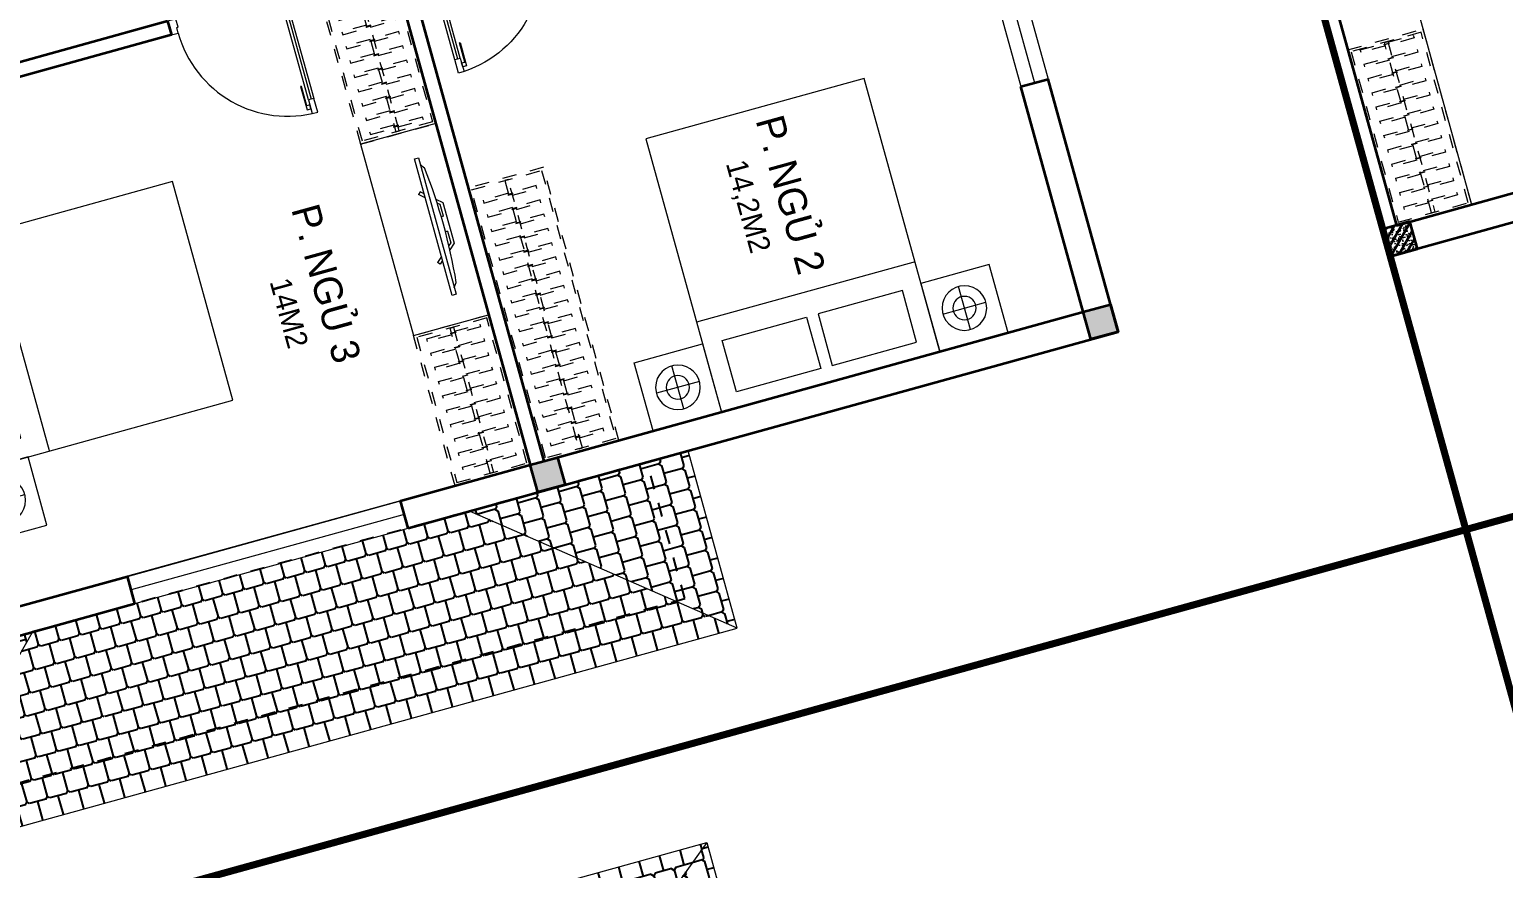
# Model space of a CAD drawing. Header units: metres. Extents: x 568332 to 569219, y 2065964 to 2066430.
# Drawn here: x 568442.3 to 568452.7, y 2066367.97 to 2066373.9 of the extents above; entities that cross this region are included whole.
import ezdxf

# ---------------------------------------------------------------- set-up
doc = ezdxf.new("R2010")
doc.units = ezdxf.units.M
for name, pattern in [('$AUDIT_BAD_LTYPE2', [0]), ('HIDDEN', [0.375, 0.25, -0.125]), ('X-5M-G-MB PHONGNGU$0$HIDDEN2', [0.1875, 0.125, -0.0625])]:
    doc.linetypes.add(name, pattern=pattern)
doc.layers.get('0').update_dxf_attribs({"linetype": 'CONTINUOUS'})
doc.layers.get('DEFPOINTS').update_dxf_attribs({"linetype": 'CONTINUOUS'})
for name, color, linetype, lineweight in [('-CONCRETE', 1, 'CONTINUOUS', 35), ('-DIM', 9, 'CONTINUOUS', 13), ('-DOOR', 137, 'CONTINUOUS', 9), ('-FURNITURE', 46, 'CONTINUOUS', 9), ('-HATCH', 8, 'CONTINUOUS', 5), ('-LINE1', 7, 'CONTINUOUS', 18), ('-STEEL1', 1, 'CONTINUOUS', 35), ('-WALL', 4, 'CONTINUOUS', 35), ('TEXT25', 2, 'CONTINUOUS', 13)]:
    doc.layers.add(name, color=color, linetype=linetype, lineweight=lineweight)
doc.layers.add('-RANH GIOI LO DAT', color=12, linetype='CONTINUOUS')
doc.layers.add('13. NET HATCH', color=252, linetype='CONTINUOUS')
doc.styles.add('SVN_AVO_thuong', font='')
doc.styles.add('T1', font='', dxfattribs={"height": 200})
doc.styles.get('SVN_AVO_thuong').set_extended_font_data('SVN-Avo')
doc.styles.get('T1').set_extended_font_data('VNgeometric Light')

# ---------------------------------------------------------------- blocks, each defined once
blk = doc.blocks.new('A$C4D045CFB')
at = {"layer": '13. NET HATCH'}
h = blk.add_hatch(dxfattribs=at)
h.set_pattern_fill('MAIGO-12', color=256, scale=300, angle=180)
h.set_pattern_definition([(180, (-90, 1.102182119232618e-14), (-75.00000000000001, -150), [120, -30, 120, -30]), (270, (-75, -14.99999999999999), (74.99999999999997, -150), [135, -165]), (225, (-60, 7.34788079488412e-15), (-75.00000000142688, -150.0000000028537), [21.213203436, -403.0508652]), (315, (-90, 1.102182119232618e-14), (75.00000000142684, -150.0000000028537), [21.213203436, -403.0508652])])
h.paths.add_polyline_path([(1299.999119955668, 6100.494044825784), (1299.953723877203, 5215.284894083044), (1299.999119955668, 5229.592269479996), (1299.999119955668, 4500.000660992693), (-0.0008800443320069462, 6100.494044825784)])
h = blk.add_hatch(dxfattribs=at)
h.set_pattern_fill('MAIGO-12', color=256, scale=300, angle=270)
h.set_pattern_definition([(270, (-1.653273178848927e-14, -90), (150, -75.00000000000003), [120, -30, 120, -30]), (0, (14.99999999999999, -75), (150, 74.99999999999996), [135, -165]), (315, (-1.102182119232618e-14, -60), (150.0000000028537, -75.0000000014269), [21.213203436, -403.0508652]), (45, (-1.653273178848927e-14, -90), (150.0000000028537, 75.00000000142683), [21.213203436, -403.0508652])])
h.paths.add_polyline_path([(-0.0008800443320069462, 6100.494044825784), (1299.999119955668, 4500.000660992693), (1299.999119955668, 1300.000660992693), (-0.0008800443320069462, 0.000660992693156004)])
h = blk.add_hatch(dxfattribs=at)
h.set_pattern_fill('MAIGO-12', color=256, scale=300)
h.set_pattern_definition([(0, (90, 0), (75, 150), [120, -30, 120, -30]), (90, (75, 15), (-74.99999999999999, 150), [135, -165]), (45, (60, 0), (75.00000000142687, 150.0000000028537), [21.213203436, -403.0508652]), (135, (90, 0), (-75.00000000142686, 150.0000000028537), [21.213203436, -403.0508652])])
h.paths.add_polyline_path([(1299.999119955668, 1300.000660992693), (1299.999119955668, 0.000660992693156004), (-0.0008800443320069462, 0.000660992693156004)])
at = {"layer": '-LINE1'}
for p, q in [((-0.0008800443320069462, 0.000660992693156004), (-0.0008800443320069462, 6100.494044825784)), ((-0.0008800443320069462, 6100.494044825784), (1299.999119955668, 6100.494044825784)), ((-0.0008800443320069462, 6100.494044825784), (1299.999119955668, 4500.000660992693)), ((-0.0008800443320069462, 0.000660992693156004), (1299.999119955668, 1300.000660992693)), ((1299.999119955668, 0.000660992693156004), (-0.0008800443320069462, 0.000660992693156004))]:
    blk.add_line(p, q, dxfattribs=at)
at = {"layer": 'DEFPOINTS', "linetype": 'HIDDEN', "ltscale": 5}
blk.add_lwpolyline([(1299.999119955668, 300.0006609926932), (299.999119955668, 300.0006609926932), (299.999119955668, 5800.494044825784), (1299.999119955668, 5800.494044825784)], close=True, dxfattribs=at)
blk = doc.blocks.new('M42-T3')
at = {"layer": '-RANH GIOI LO DAT', "linetype": 'HIDDEN', "ltscale": 10, "const_width": 50}
blk.add_lwpolyline([(195251.4246717873, -1682316.943755508), (195251.4246708485, -1700317.699679256), (204251.4246713105, -1700256.6558069), (204251.4246713105, -1682316.943755031)], close=True, dxfattribs=at)
at = {"layer": '-WALL'}
blk.add_blockref('A$C4D045CFB', (195951.4231757557, -1694169.308903795), dxfattribs=at)
blk = doc.blocks.new('*U250')
at = {"linetype": 'X-5M-G-MB PHONGNGU$0$HIDDEN2'}
for points in [[(0, 600.0000000004657), (0, 0), (1199.92683835766, -3.773158211537314e-10), (1199.92683835766, 600.0000000000883)], [(1179.92683835766, 579.999661372015), (1179.92683835766, 19.99966137201513), (20, 20.00000000046566), (20, 580.0000000004657)], [(1179.92683835766, 286.6991212950972), (1179.92683835766, 313.099121295004), (20, 313.0991212953813), (19.99999859370291, 286.6991212952417)], [(113.7817614636733, 319.1750910408318), (109.4317788550979, 319.1750910408318), (109.4317788550979, 280.441767644881), (113.7817614636733, 280.441767644881)], [(227.7817614636733, 319.1750910407849), (223.4317788550979, 319.1750910407849), (223.4317788550979, 280.4417676448341), (227.7817614636733, 280.4417676448341)], [(341.7817614636733, 319.175091040738), (337.4317788550979, 319.175091040738), (337.4317788550979, 280.4417676447872), (341.7817614636733, 280.4417676447872)], [(455.7817614636733, 319.1750910406911), (451.4317788550979, 319.1750910406911), (451.4317788550979, 280.4417676447403), (455.7817614636733, 280.4417676447403)], [(569.7817614636733, 319.1750910406442), (565.431778855098, 319.1750910406442), (565.431778855098, 280.4417676446934), (569.7817614636733, 280.4417676446934)], [(683.7817614636733, 319.1750910405973), (679.431778855098, 319.1750910405973), (679.431778855098, 280.4417676446465), (683.7817614636733, 280.4417676446465)], [(797.7817614636733, 319.1750910405504), (793.431778855098, 319.1750910405504), (793.431778855098, 280.4417676445996), (797.7817614636733, 280.4417676445996)], [(911.7817614636733, 319.1750910405035), (907.431778855098, 319.1750910405035), (907.431778855098, 280.4417676445527), (911.7817614636733, 280.4417676445527)], [(1025.781761463673, 319.1750910404566), (1021.431778855098, 319.1750910404566), (1021.431778855098, 280.4417676445057), (1025.781761463673, 280.4417676445057)], [(1139.781761463673, 319.1750910404097), (1135.431778855098, 319.1750910404097), (1135.431778855098, 280.4417676444588), (1139.781761463673, 280.4417676444588)]]:
    blk.add_lwpolyline(points, close=True, dxfattribs=at)
for points in [[(122.2409142897814, 313.1103512093413), (122.2409142897814, 515.2497102723445), (100.1765458012815, 515.2497102723445), (100.1765458012815, 313.1103512093413)], [(236.2409142897814, 313.1103512092944), (236.2409142897814, 515.2497102722975), (214.1765458012815, 515.2497102722975), (214.1765458012815, 313.1103512092944)], [(350.2409142897814, 313.1103512092475), (350.2409142897814, 515.2497102722507), (328.1765458012815, 515.2497102722507), (328.1765458012815, 313.1103512092475)], [(464.2409142897814, 313.1103512092006), (464.2409142897814, 515.2497102722037), (442.1765458012815, 515.2497102722037), (442.1765458012815, 313.1103512092006)], [(578.2409142897814, 313.1103512091537), (578.2409142897814, 515.2497102721569), (556.1765458012815, 515.2497102721569), (556.1765458012815, 313.1103512091537)], [(692.2409142897814, 313.1103512091068), (692.2409142897814, 515.24971027211), (670.1765458012815, 515.24971027211), (670.1765458012815, 313.1103512091068)], [(806.2409142897814, 313.1103512090599), (806.2409142897814, 515.249710272063), (784.1765458012815, 515.249710272063), (784.1765458012815, 313.1103512090599)], [(920.2409142897814, 313.110351209013), (920.2409142897814, 515.2497102720162), (898.1765458012815, 515.2497102720162), (898.1765458012815, 313.110351209013)], [(1034.240914289781, 313.1103512089661), (1034.240914289781, 515.2497102719692), (1012.176545801281, 515.2497102719692), (1012.176545801281, 313.1103512089661)], [(1148.240914289781, 313.1103512089192), (1148.240914289781, 515.2497102719224), (1126.176545801281, 515.2497102719224), (1126.176545801281, 313.1103512089192)], [(100.1765458012815, 286.7103512094345), (100.1765458012815, 92.0852110228024), (122.2409142897814, 92.0852110228024), (122.2409142897814, 286.7103512094345)], [(214.1765458012815, 286.7103512093876), (214.1765458012815, 92.08521102275549), (236.2409142897814, 92.08521102275549), (236.2409142897814, 286.7103512093876)], [(328.1765458012815, 286.7103512093407), (328.1765458012815, 92.08521102270858), (350.2409142897814, 92.08521102270858), (350.2409142897814, 286.7103512093407)], [(442.1765458012815, 286.7103512092938), (442.1765458012815, 92.08521102266168), (464.2409142897814, 92.08521102266168), (464.2409142897814, 286.7103512092938)], [(556.1765458012815, 286.7103512092469), (556.1765458012815, 92.08521102261477), (578.2409142897814, 92.08521102261477), (578.2409142897814, 286.7103512092469)], [(670.1765458012815, 286.7103512092), (670.1765458012815, 92.08521102256786), (692.2409142897814, 92.08521102256786), (692.2409142897814, 286.7103512092)], [(784.1765458012815, 286.7103512091531), (784.1765458012815, 92.08521102252095), (806.2409142897814, 92.08521102252095), (806.2409142897814, 286.7103512091531)], [(898.1765458012815, 286.7103512091062), (898.1765458012815, 92.08521102247404), (920.2409142897814, 92.08521102247404), (920.2409142897814, 286.7103512091062)], [(1012.176545801281, 286.7103512090592), (1012.176545801281, 92.08521102242715), (1034.240914289781, 92.08521102242715), (1034.240914289781, 286.7103512090592)], [(1126.176545801281, 286.7103512090123), (1126.176545801281, 92.08521102238024), (1148.240914289781, 92.08521102238024), (1148.240914289781, 286.7103512090123)]]:
    blk.add_lwpolyline(points, dxfattribs=at)
blk = doc.blocks.new('*U149')
at = {"linetype": '$AUDIT_BAD_LTYPE2'}
for p, q in [((70, 100), (70, 699.9999999999982)), ((90, 699.9999999999982), (90, 100))]:
    blk.add_line(p, q, dxfattribs=at)
for points in [[(50, 699.9999999999982), (90, 699.9999999999982), (90, 799.9999999999982), (50, 799.9999999999982), (50, 699.9999999999982)], [(50, 702.9059272893337), (50, 100)], [(50, 100), (90, 100), (90, 0), (50, 0), (50, 100)]]:
    blk.add_lwpolyline(points)
for points in [[(118.2698876160139, 594.5156181119073), (118.2698876160139, 764.1349438079906), (90, 764.1349438079906), (90, 735.8650561920058), (112.6159100928053, 735.8650561920058), (112.6159100928053, 594.5156181119073)], [(0, 0), (50, 0), (50, -40), (60, -40), (60, -99.99999999999272), (0, -99.99999999999272)], [(899.9999999999982, 1.3252863207713e-28), (849.9999999999982, 1.3252863207713e-28), (849.9999999999982, -40.00000000000001), (839.9999999999982, -40.00000000000001), (839.9999999999982, -99.99999999999272), (899.9999999999982, -99.99999999999272)]]:
    blk.add_lwpolyline(points, close=True)
at = {"linetype": '$AUDIT_BAD_LTYPE2', "ltscale": 0.3}
blk.add_arc((50, 0), 799.9999999999982, 0, 90, dxfattribs=at)
blk = doc.blocks.new('*U168')
at = {"linetype": 'X-5M-G-MB PHONGNGU$0$HIDDEN2'}
for points in [[(0, 600.0000000004657), (0, 0), (2181.818181820297, -7.813323814654285e-10), (2181.818181820297, 599.9999999996843)], [(2161.818181820297, 579.999661371611), (2161.818181820297, 19.99966137161111), (20, 20.00000000046566), (20, 580.0000000004657)], [(2161.818181820297, 286.6991212946932), (2161.818181820297, 313.0991212946), (20, 313.0991212953813), (19.99999859370291, 286.6991212952417)], [(113.7817614636733, 319.1750910408318), (109.4317788550979, 319.1750910408318), (109.4317788550979, 280.441767644881), (113.7817614636733, 280.441767644881)], [(227.7817614636733, 319.1750910407849), (223.4317788550979, 319.1750910407849), (223.4317788550979, 280.4417676448341), (227.7817614636733, 280.4417676448341)], [(341.7817614636733, 319.175091040738), (337.4317788550979, 319.175091040738), (337.4317788550979, 280.4417676447872), (341.7817614636733, 280.4417676447872)], [(455.7817614636733, 319.1750910406911), (451.4317788550979, 319.1750910406911), (451.4317788550979, 280.4417676447403), (455.7817614636733, 280.4417676447403)], [(569.7817614636733, 319.1750910406442), (565.431778855098, 319.1750910406442), (565.431778855098, 280.4417676446934), (569.7817614636733, 280.4417676446934)], [(683.7817614636733, 319.1750910405973), (679.431778855098, 319.1750910405973), (679.431778855098, 280.4417676446465), (683.7817614636733, 280.4417676446465)], [(797.7817614636733, 319.1750910405504), (793.431778855098, 319.1750910405504), (793.431778855098, 280.4417676445996), (797.7817614636733, 280.4417676445996)], [(911.7817614636733, 319.1750910405035), (907.431778855098, 319.1750910405035), (907.431778855098, 280.4417676445527), (911.7817614636733, 280.4417676445527)], [(1025.781761463673, 319.1750910404566), (1021.431778855098, 319.1750910404566), (1021.431778855098, 280.4417676445057), (1025.781761463673, 280.4417676445057)], [(1139.781761463673, 319.1750910404097), (1135.431778855098, 319.1750910404097), (1135.431778855098, 280.4417676444588), (1139.781761463673, 280.4417676444588)], [(1253.781761463673, 319.1750910403628), (1249.431778855098, 319.1750910403628), (1249.431778855098, 280.4417676444119), (1253.781761463673, 280.4417676444119)], [(1367.781761463673, 319.1750910403159), (1363.431778855098, 319.1750910403159), (1363.431778855098, 280.441767644365), (1367.781761463673, 280.441767644365)], [(1481.781761463673, 319.175091040269), (1477.431778855098, 319.175091040269), (1477.431778855098, 280.4417676443181), (1481.781761463673, 280.4417676443181)], [(1595.781761463673, 319.175091040222), (1591.431778855098, 319.175091040222), (1591.431778855098, 280.4417676442712), (1595.781761463673, 280.4417676442712)], [(1709.781761463673, 319.1750910401751), (1705.431778855098, 319.1750910401751), (1705.431778855098, 280.4417676442243), (1709.781761463673, 280.4417676442243)], [(1823.781761463673, 319.1750910401282), (1819.431778855098, 319.1750910401282), (1819.431778855098, 280.4417676441774), (1823.781761463673, 280.4417676441774)], [(1937.781761463673, 319.1750910400813), (1933.431778855098, 319.1750910400813), (1933.431778855098, 280.4417676441305), (1937.781761463673, 280.4417676441305)], [(2051.781761463673, 319.1750910400344), (2047.431778855098, 319.1750910400344), (2047.431778855098, 280.4417676440836), (2051.781761463673, 280.4417676440836)]]:
    blk.add_lwpolyline(points, close=True, dxfattribs=at)
for points in [[(122.2409142897814, 313.1103512093413), (122.2409142897814, 515.2497102723445), (100.1765458012815, 515.2497102723445), (100.1765458012815, 313.1103512093413)], [(236.2409142897814, 313.1103512092944), (236.2409142897814, 515.2497102722975), (214.1765458012815, 515.2497102722975), (214.1765458012815, 313.1103512092944)], [(350.2409142897814, 313.1103512092475), (350.2409142897814, 515.2497102722507), (328.1765458012815, 515.2497102722507), (328.1765458012815, 313.1103512092475)], [(464.2409142897814, 313.1103512092006), (464.2409142897814, 515.2497102722037), (442.1765458012815, 515.2497102722037), (442.1765458012815, 313.1103512092006)], [(578.2409142897814, 313.1103512091537), (578.2409142897814, 515.2497102721569), (556.1765458012815, 515.2497102721569), (556.1765458012815, 313.1103512091537)], [(692.2409142897814, 313.1103512091068), (692.2409142897814, 515.24971027211), (670.1765458012815, 515.24971027211), (670.1765458012815, 313.1103512091068)], [(806.2409142897814, 313.1103512090599), (806.2409142897814, 515.249710272063), (784.1765458012815, 515.249710272063), (784.1765458012815, 313.1103512090599)], [(920.2409142897814, 313.110351209013), (920.2409142897814, 515.2497102720162), (898.1765458012815, 515.2497102720162), (898.1765458012815, 313.110351209013)], [(1034.240914289781, 313.1103512089661), (1034.240914289781, 515.2497102719692), (1012.176545801281, 515.2497102719692), (1012.176545801281, 313.1103512089661)], [(1148.240914289781, 313.1103512089192), (1148.240914289781, 515.2497102719224), (1126.176545801281, 515.2497102719224), (1126.176545801281, 313.1103512089192)], [(1262.240914289781, 313.1103512088723), (1262.240914289781, 515.2497102718754), (1240.176545801281, 515.2497102718754), (1240.176545801281, 313.1103512088723)], [(1376.240914289781, 313.1103512088254), (1376.240914289781, 515.2497102718285), (1354.176545801281, 515.2497102718285), (1354.176545801281, 313.1103512088254)], [(1490.240914289781, 313.1103512087785), (1490.240914289781, 515.2497102717816), (1468.176545801281, 515.2497102717816), (1468.176545801281, 313.1103512087785)], [(1604.240914289781, 313.1103512087315), (1604.240914289781, 515.2497102717347), (1582.176545801281, 515.2497102717347), (1582.176545801281, 313.1103512087315)], [(1718.240914289781, 313.1103512086846), (1718.240914289781, 515.2497102716878), (1696.176545801281, 515.2497102716878), (1696.176545801281, 313.1103512086846)], [(1832.240914289781, 313.1103512086377), (1832.240914289781, 515.2497102716409), (1810.176545801281, 515.2497102716409), (1810.176545801281, 313.1103512086377)], [(1946.240914289781, 313.1103512085908), (1946.240914289781, 515.2497102715939), (1924.176545801281, 515.2497102715939), (1924.176545801281, 313.1103512085908)], [(2060.240914289781, 313.1103512085439), (2060.240914289781, 515.2497102715471), (2038.176545801281, 515.2497102715471), (2038.176545801281, 313.1103512085439)], [(100.1765458012815, 286.7103512094345), (100.1765458012815, 92.0852110228024), (122.2409142897814, 92.0852110228024), (122.2409142897814, 286.7103512094345)], [(214.1765458012815, 286.7103512093876), (214.1765458012815, 92.08521102275549), (236.2409142897814, 92.08521102275549), (236.2409142897814, 286.7103512093876)], [(328.1765458012815, 286.7103512093407), (328.1765458012815, 92.08521102270858), (350.2409142897814, 92.08521102270858), (350.2409142897814, 286.7103512093407)], [(442.1765458012815, 286.7103512092938), (442.1765458012815, 92.08521102266168), (464.2409142897814, 92.08521102266168), (464.2409142897814, 286.7103512092938)], [(556.1765458012815, 286.7103512092469), (556.1765458012815, 92.08521102261477), (578.2409142897814, 92.08521102261477), (578.2409142897814, 286.7103512092469)], [(670.1765458012815, 286.7103512092), (670.1765458012815, 92.08521102256786), (692.2409142897814, 92.08521102256786), (692.2409142897814, 286.7103512092)], [(784.1765458012815, 286.7103512091531), (784.1765458012815, 92.08521102252095), (806.2409142897814, 92.08521102252095), (806.2409142897814, 286.7103512091531)], [(898.1765458012815, 286.7103512091062), (898.1765458012815, 92.08521102247404), (920.2409142897814, 92.08521102247404), (920.2409142897814, 286.7103512091062)], [(1012.176545801281, 286.7103512090592), (1012.176545801281, 92.08521102242715), (1034.240914289781, 92.08521102242715), (1034.240914289781, 286.7103512090592)], [(1126.176545801281, 286.7103512090123), (1126.176545801281, 92.08521102238024), (1148.240914289781, 92.08521102238024), (1148.240914289781, 286.7103512090123)], [(1240.176545801281, 286.7103512089654), (1240.176545801281, 92.08521102233333), (1262.240914289781, 92.08521102233333), (1262.240914289781, 286.7103512089654)], [(1354.176545801281, 286.7103512089186), (1354.176545801281, 92.08521102228642), (1376.240914289781, 92.08521102228642), (1376.240914289781, 286.7103512089186)], [(1468.176545801281, 286.7103512088717), (1468.176545801281, 92.0852110222395), (1490.240914289781, 92.0852110222395), (1490.240914289781, 286.7103512088717)], [(1582.176545801281, 286.7103512088247), (1582.176545801281, 92.0852110221926), (1604.240914289781, 92.0852110221926), (1604.240914289781, 286.7103512088247)], [(1696.176545801281, 286.7103512087778), (1696.176545801281, 92.0852110221457), (1718.240914289781, 92.0852110221457), (1718.240914289781, 286.7103512087778)], [(1810.176545801281, 286.7103512087309), (1810.176545801281, 92.08521102209879), (1832.240914289781, 92.08521102209879), (1832.240914289781, 286.7103512087309)], [(1924.176545801281, 286.710351208684), (1924.176545801281, 92.08521102205188), (1946.240914289781, 92.08521102205188), (1946.240914289781, 286.710351208684)], [(2038.176545801281, 286.7103512086371), (2038.176545801281, 92.08521102200497), (2060.240914289781, 92.08521102200497), (2060.240914289781, 286.7103512086371)]]:
    blk.add_lwpolyline(points, dxfattribs=at)
blk = doc.blocks.new('XR.MB.LM123$0$tvi 1')
blk.add_lwpolyline([(28.54445810673496, -2.291926648467779e-10), (28.54445810673496, -999.9999999999964), (-7.275957614183426e-12, -1000), (0, 0)], close=True)
for points in [[(28.54445810680045, -50.31958968611434), (52.37372755713295, -80.86315460130209)], [(-24.09820395050338, -235.5599978379832), (-39.09879504836863, -251.7939635238108)], [(0, -284.7849796677438), (-39.09879504836863, -251.7939635238108)], [(0, -255.9952397129928), (-24.09820395050338, -235.5599978379832)], [(69.66229681991535, -315.0836646851385), (111.1934016081432, -350.2927865858655), (111.193401608034, -649.712917566063), (69.68611289083492, -684.9110379843005)], [(89.09002233762294, -445.7449799550195), (89.09002233762294, -359.9578938602899), (70.91298945683957, -344.6203678706661)], [(89.09002233762294, -445.7449799550195), (73.49991829216015, -445.7449799550232)], [(89.09002233768115, -554.2550200447404), (89.09002233773936, -640.0421061392371), (70.91298945678864, -655.3796321293303)], [(89.09002233768115, -554.2550200447404), (73.49991829216015, -554.2550200447404)], [(0, -715.2150203320198), (-39.09879504836863, -748.2060364759491)], [(-24.09820395050338, -764.4400021620095), (-39.09879504836863, -748.2060364759491)], [(0, -744.004760287), (-24.09820395050338, -764.4400021620095)], [(28.54445810674224, -949.680410313882), (52.37372755713295, -919.1368453984578)]]:
    blk.add_lwpolyline(points)
blk.add_arc((-4025.16618952866, -499.9999999999964), 4099.025185406737, 354.1310878512652, 5.868912148527433)
blk = doc.blocks.new('G1600')
for p, q in [((137477.0741823114, -212827.2147267315), (139077.0741823114, -212827.2147267327)), ((137227.6935681712, -213391.7193460799), (137227.6935681718, -213076.8871672568)), ((139326.4547964507, -213391.7193460799), (139326.4547964501, -213076.8871672568)), ((137385.1096575831, -213234.3032566686), (137070.2774787599, -213234.3032566681)), ((139169.0387070388, -213234.3032566686), (139483.870885862, -213234.3032566681))]:
    blk.add_line(p, q)
blk.add_lwpolyline([(137477.074182311, -213484.2147267315), (137477.0741823123, -211484.2147267315), (139077.0741823123, -211484.2147267327), (139077.074182311, -213484.2147267327), (137477.074182311, -213484.2147267315)])
for points in [[(136977.074182316, -213484.2147267311), (136977.0741823163, -212984.3917867657), (137477.0741823113, -212984.3917867661), (137477.074182311, -213484.2147267315)], [(137617.074182311, -213375.2147267316), (137617.0741823112, -212998.7147267316), (138234.5741823112, -212998.714726732), (138234.574182311, -213375.214726732)], [(138937.074182311, -213375.2147267325), (138937.0741823112, -212998.7147267325), (138319.5741823112, -212998.7147267321), (138319.574182311, -213375.2147267321)], [(139577.0741823059, -213484.2147267331), (139577.0741823062, -212984.3917867677), (139077.0741823113, -212984.3917867673), (139077.074182311, -213484.2147267327)]]:
    blk.add_lwpolyline(points, close=True)
for centre, radius in [((137227.6935681715, -213234.3032566684), 157.4160894116067), ((137227.6935681715, -213234.3032566684), 82.41608941160666), ((139326.4547964504, -213234.3032566684), 157.4160894116067), ((139326.4547964504, -213234.3032566684), 82.41608941160666)]:
    blk.add_circle(centre, radius)
blk = doc.blocks.new('A$C5C575821')
at = {"layer": '-CONCRETE'}
h = blk.add_hatch(color=256, dxfattribs=at)
h.dxf.hatch_style = 1
h.paths.add_polyline_path([(-0.00237559899687767, 200.0000000000146), (-0.00237559899687767, 1.455191522836685e-11), (199.9976244010031, 1.455191522836685e-11), (199.9976244010031, 200.0000000000146)])
blk.add_lwpolyline([(-0.00237559899687767, 1.455191522836685e-11), (199.9976244010031, 1.455191522836685e-11), (199.9976244010031, 200.0000000000146), (-0.00237559899687767, 200.0000000000146)], close=True, dxfattribs=at)
blk = doc.blocks.new('M43-T3')
at = {"layer": '-DOOR'}
for p, q in [((198282.1154282965, -1750249.370826219), (199881.972525393, -1750249.489677554)), ((198282.1059201897, -1750349.370826074), (199881.9630172863, -1750349.489677409)), ((198282.1059201897, -1750449.370825993), (199881.9630172863, -1750449.489677328)), ((201632.0586771645, -1755448.995066897), (201631.8928542978, -1757448.995066903))]:
    blk.add_line(p, q, dxfattribs=at)
blk.add_lwpolyline([(201731.8928548188, -1757448.995066885), (201732.0586776855, -1755448.995066879), (201532.0586766434, -1755448.995066914), (201531.8928537768, -1757448.99506692)], close=True, dxfattribs=at)
at = {"layer": '-FURNITURE'}
blk.add_lwpolyline([(199032.0427890448, -1754499.478695974), (199032.0427890446, -1755049.478695975), (200432.0427890441, -1755049.478695975), (200432.0427890443, -1754499.478695974)], close=True, dxfattribs=at)
at = {"layer": '-RANH GIOI LO DAT', "linetype": 'HIDDEN', "ltscale": 10, "const_width": 50}
blk.add_lwpolyline([(194731.978099804, -1748256.687648606), (194731.978099804, -1766318.487446141), (203731.9780993421, -1766257.443572831), (203731.9781002809, -1748256.687648606)], close=True, dxfattribs=at)
at = {"layer": '-WALL'}
for p, q in [((201731.975724205, -1750249.45996448), (199881.954244062, -1750249.45996448)), ((199881.954244062, -1750449.489677073), (199881.954244062, -1750249.489677073)), ((201731.975724205, -1755449.017527774), (201731.975724205, -1750249.45996448)), ((201531.975724205, -1750449.45996448), (199881.954244062, -1750449.45996448)), ((201531.975724205, -1754399.478695974), (201531.975724205, -1750449.45996448)), ((197932.1098538841, -1754399.478695974), (201531.975724205, -1754399.478695974)), ((197932.1098538841, -1754499.478695974), (201531.975724205, -1754499.478695974)), ((201531.975724205, -1755449.017527809), (201531.975724205, -1754499.478695974)), ((201731.975724205, -1755449.017527774), (201531.8928537768, -1755449.017527809)), ((197832.1098538841, -1756130.924647553), (197932.1098538841, -1756130.924647553)), ((197832.1098538841, -1756130.924647553), (197832.1098538841, -1758999.478695974)), ((197932.1098538841, -1756130.924647553), (197932.1098538841, -1758399.478695974)), ((201731.975724205, -1757448.995066885), (201531.5978950886, -1757448.99506692)), ((201531.975724205, -1758399.478695974), (201531.975724205, -1757448.99506692)), ((201731.975724205, -1763834.500076858), (201731.975724205, -1757448.995066885))]:
    blk.add_line(p, q, dxfattribs=at)
blk.add_line((201532.0586839879, -1757449.017527833), (201531.8928537768, -1755449.017527809))
at = {"layer": '-DOOR', "xscale": -1, "rotation": 270}
blk.add_blockref('*U149', (197932.6812183235, -1754299.478695974), dxfattribs=at)
at = {"layer": '-DOOR', "rotation": 270}
blk.add_blockref('*U149', (197932.6812183235, -1755230.924647553), dxfattribs=at)
at = {"layer": '-FURNITURE', "xscale": -1, "rotation": 90}
blk.add_blockref('G1600', (-11952.23900252712, -1614022.404513668), dxfattribs=at)
at = {"layer": '-FURNITURE', "extrusion": (0, 0, -1), "xscale": -0.916666666665974, "yscale": 0.916666666665974, "zscale": -0.916666666665974, "rotation": 180}
blk.add_blockref('*U168', (-201531.975724205, -1753849.478695974), dxfattribs=at)
at = {"layer": '-FURNITURE', "extrusion": (0, 0, -1), "yscale": 0.916666666665974, "zscale": -0.916666666665974}
for p, xscale in [((-197932.1098538841, -1755049.478695974), -0.916666666665974), ((-201531.9757242045, -1755049.478695974), 0.916666666665974)]:
    blk.add_blockref('*U250', p, dxfattribs=dict(at, xscale=xscale))
at = {"layer": '-FURNITURE', "extrusion": (0, 0, -1), "xscale": -1, "rotation": 270.0036897224083}
blk.add_blockref('XR.MB.LM123$0$tvi 1', (-199232.0427900959, -1754710.639898266), dxfattribs=at)
at = {"layer": '-FURNITURE', "xscale": -1}
blk.add_blockref('G1600', (338009.1169713566, -1544915.263969242), dxfattribs=at)
at = {"layer": '-WALL', "xscale": -1}
for name, p in [('A$C5C575821', (201731.975724205, -1750449.45996448)), ('A$C4D045CFB', (203031.9772197597, -1759499.479356967)), ('A$C5C575821', (201731.9757242051, -1754499.478695974))]:
    blk.add_blockref(name, p, dxfattribs=at)
at = {"layer": 'TEXT25'}
for s, height, style, p in [('P. NGỦ 2', 200, 'SVN_AVO_thuong', (199611.0369167099, -1752318.699601668)), ('14,2M2', 150, 'T1', (199849.2474862245, -1752601.967987968)), ('P. NGỦ 3', 200, 'SVN_AVO_thuong', (199342.2561355736, -1755644.635723253)), ('14M2', 150, 'T1', (199794.2236685477, -1755927.904109515))]:
    blk.add_text(s, height=height, rotation=1.005123984043621e-08, dxfattribs=dict(at, style=style)).set_placement(p)
blk = doc.blocks.new('M1-T3')
at = {"layer": '-CONCRETE', "color": 1, "linetype": 'HIDDEN', "ltscale": 10, "const_width": 50}
blk.add_lwpolyline([(191581.7177010371, 50951.98888872014), (197581.6939540912, 50951.98888872005), (197581.7429788466, 30952.01227472891), (191581.7667257926, 30952.01227472891)], close=True, dxfattribs=at)
at = {"layer": '-LINE1', "lineweight": 18}
blk.add_lwpolyline([(191581.7411493842, 50951.93153578669), (197581.7174024383, 50951.9315357866), (197581.7664271937, 30951.95492153367), (191581.7901741396, 30951.95492153367)], close=True, dxfattribs=at)
blk = doc.blocks.new('*U205')
at = {"linetype": 'X-5M-G-MB PHONGNGU$0$HIDDEN2'}
for points in [[(0, 600.0000000004657), (0, 0), (1401.697562136169, -4.603379542393737e-10), (1401.697562136169, 600.0000000000053)], [(1381.697562136169, 579.999661371932), (1381.697562136169, 19.99966137193211), (20, 20.00000000046566), (20, 580.0000000004657)], [(1381.697562136169, 286.6991212950142), (1381.697562136169, 313.099121294921), (20, 313.0991212953813), (19.99999859370291, 286.6991212952417)], [(113.7817614636733, 319.1750910408318), (109.4317788550979, 319.1750910408318), (109.4317788550979, 280.441767644881), (113.7817614636733, 280.441767644881)], [(227.7817614636733, 319.1750910407849), (223.4317788550979, 319.1750910407849), (223.4317788550979, 280.4417676448341), (227.7817614636733, 280.4417676448341)], [(341.7817614636733, 319.175091040738), (337.4317788550979, 319.175091040738), (337.4317788550979, 280.4417676447872), (341.7817614636733, 280.4417676447872)], [(455.7817614636733, 319.1750910406911), (451.4317788550979, 319.1750910406911), (451.4317788550979, 280.4417676447403), (455.7817614636733, 280.4417676447403)], [(569.7817614636733, 319.1750910406442), (565.431778855098, 319.1750910406442), (565.431778855098, 280.4417676446934), (569.7817614636733, 280.4417676446934)], [(683.7817614636733, 319.1750910405973), (679.431778855098, 319.1750910405973), (679.431778855098, 280.4417676446465), (683.7817614636733, 280.4417676446465)], [(797.7817614636733, 319.1750910405504), (793.431778855098, 319.1750910405504), (793.431778855098, 280.4417676445996), (797.7817614636733, 280.4417676445996)], [(911.7817614636733, 319.1750910405035), (907.431778855098, 319.1750910405035), (907.431778855098, 280.4417676445527), (911.7817614636733, 280.4417676445527)], [(1025.781761463673, 319.1750910404566), (1021.431778855098, 319.1750910404566), (1021.431778855098, 280.4417676445057), (1025.781761463673, 280.4417676445057)], [(1139.781761463673, 319.1750910404097), (1135.431778855098, 319.1750910404097), (1135.431778855098, 280.4417676444588), (1139.781761463673, 280.4417676444588)], [(1253.781761463673, 319.1750910403628), (1249.431778855098, 319.1750910403628), (1249.431778855098, 280.4417676444119), (1253.781761463673, 280.4417676444119)], [(1367.781761463673, 319.1750910403159), (1363.431778855098, 319.1750910403159), (1363.431778855098, 280.441767644365), (1367.781761463673, 280.441767644365)]]:
    blk.add_lwpolyline(points, close=True, dxfattribs=at)
for points in [[(122.2409142897814, 313.1103512093413), (122.2409142897814, 515.2497102723445), (100.1765458012815, 515.2497102723445), (100.1765458012815, 313.1103512093413)], [(236.2409142897814, 313.1103512092944), (236.2409142897814, 515.2497102722975), (214.1765458012815, 515.2497102722975), (214.1765458012815, 313.1103512092944)], [(350.2409142897814, 313.1103512092475), (350.2409142897814, 515.2497102722507), (328.1765458012815, 515.2497102722507), (328.1765458012815, 313.1103512092475)], [(464.2409142897814, 313.1103512092006), (464.2409142897814, 515.2497102722037), (442.1765458012815, 515.2497102722037), (442.1765458012815, 313.1103512092006)], [(578.2409142897814, 313.1103512091537), (578.2409142897814, 515.2497102721569), (556.1765458012815, 515.2497102721569), (556.1765458012815, 313.1103512091537)], [(692.2409142897814, 313.1103512091068), (692.2409142897814, 515.24971027211), (670.1765458012815, 515.24971027211), (670.1765458012815, 313.1103512091068)], [(806.2409142897814, 313.1103512090599), (806.2409142897814, 515.249710272063), (784.1765458012815, 515.249710272063), (784.1765458012815, 313.1103512090599)], [(920.2409142897814, 313.110351209013), (920.2409142897814, 515.2497102720162), (898.1765458012815, 515.2497102720162), (898.1765458012815, 313.110351209013)], [(1034.240914289781, 313.1103512089661), (1034.240914289781, 515.2497102719692), (1012.176545801281, 515.2497102719692), (1012.176545801281, 313.1103512089661)], [(1148.240914289781, 313.1103512089192), (1148.240914289781, 515.2497102719224), (1126.176545801281, 515.2497102719224), (1126.176545801281, 313.1103512089192)], [(1262.240914289781, 313.1103512088723), (1262.240914289781, 515.2497102718754), (1240.176545801281, 515.2497102718754), (1240.176545801281, 313.1103512088723)], [(1376.240914289781, 313.1103512088254), (1376.240914289781, 515.2497102718285), (1354.176545801281, 515.2497102718285), (1354.176545801281, 313.1103512088254)], [(100.1765458012815, 286.7103512094345), (100.1765458012815, 92.0852110228024), (122.2409142897814, 92.0852110228024), (122.2409142897814, 286.7103512094345)], [(214.1765458012815, 286.7103512093876), (214.1765458012815, 92.08521102275549), (236.2409142897814, 92.08521102275549), (236.2409142897814, 286.7103512093876)], [(328.1765458012815, 286.7103512093407), (328.1765458012815, 92.08521102270858), (350.2409142897814, 92.08521102270858), (350.2409142897814, 286.7103512093407)], [(442.1765458012815, 286.7103512092938), (442.1765458012815, 92.08521102266168), (464.2409142897814, 92.08521102266168), (464.2409142897814, 286.7103512092938)], [(556.1765458012815, 286.7103512092469), (556.1765458012815, 92.08521102261477), (578.2409142897814, 92.08521102261477), (578.2409142897814, 286.7103512092469)], [(670.1765458012815, 286.7103512092), (670.1765458012815, 92.08521102256786), (692.2409142897814, 92.08521102256786), (692.2409142897814, 286.7103512092)], [(784.1765458012815, 286.7103512091531), (784.1765458012815, 92.08521102252095), (806.2409142897814, 92.08521102252095), (806.2409142897814, 286.7103512091531)], [(898.1765458012815, 286.7103512091062), (898.1765458012815, 92.08521102247404), (920.2409142897814, 92.08521102247404), (920.2409142897814, 286.7103512091062)], [(1012.176545801281, 286.7103512090592), (1012.176545801281, 92.08521102242715), (1034.240914289781, 92.08521102242715), (1034.240914289781, 286.7103512090592)], [(1126.176545801281, 286.7103512090123), (1126.176545801281, 92.08521102238024), (1148.240914289781, 92.08521102238024), (1148.240914289781, 286.7103512090123)], [(1240.176545801281, 286.7103512089654), (1240.176545801281, 92.08521102233333), (1262.240914289781, 92.08521102233333), (1262.240914289781, 286.7103512089654)], [(1354.176545801281, 286.7103512089186), (1354.176545801281, 92.08521102228642), (1376.240914289781, 92.08521102228642), (1376.240914289781, 286.7103512089186)]]:
    blk.add_lwpolyline(points, dxfattribs=at)
blk = doc.blocks.new('18x35')
at = {"layer": '-HATCH'}
h = blk.add_hatch(dxfattribs=at)
h.set_pattern_fill('CHAU-01', color=256, scale=10, angle=-1.272221872585407e-14, pattern_type=2)
h.set_pattern_definition([(49.99999999999999, (0, 0), (71.72601826007535, -6.275213498259527), [7.5, -82.5]), (355, (0, 0), (-13.87513336129999, 75.21921337000119), [6, -66]), (100.4514, (5.977167999997619, -0.5229339999999638), (57.85093817140217, 68.94395420609534), [6.374019000000001, -70.1142112]), (46.18419999999998, (0, 20), (106.7241048625644, -16.55190143290183), [11.25, -123.75]), (96.63559999999998, (8.89367449999554, 18.62066930000003), (93.46627055487036, 97.41178709004416), [9.561028799999994, -105.1713]), (351.1842, (0, 20), (93.46619451336275, 97.41186009253245), [9, -99]), (20.99999999999998, (10, 15), (59.69070521184616, -40.2618890665339), [7.5, -82.5]), (326.0000000000001, (10, 15), (24.33153319215819, 72.5150045046853), [6, -66]), (71.45139999999999, (14.97422329999972, 11.64483940000002), (84.022262858149, 32.25304967099522), [6.374019000000001, -70.1142112]), (37.49999999999998, (0, 0), (1.215985531729074, 33.28938538313115), [0, -65.19999999999999, 0, -67, 0, -66.25]), (7.499999999999987, (0, 0), (26.30695374421487, 39.44117118823602), [0, -38.2, 0, -63.7, 0, -25.25]), (327.5, (-22.30000000000291, 0), (53.3822436172409, -2.255487173437988), [0, -25, 0, -78, 0, -103.5]), (317.5, (-32.30000000000291, 0), (58.31861693423862, 10.01049823323176), [0, -32.5, 0, -51.8, 0, -73.5]), (44.99999999999999, (0, 0), (-30.05203820042826, 30.05203820042828), []), (44.99999999999999, (0, 12.25), (-30.05203820042826, 30.05203820042828), [])])
h.paths.add_polyline_path([(96508.03118051568, 47993.04977023201), (96508.03118051568, 47793.04977023201), (96708.03118051568, 47793.04977023201), (96708.03118051568, 47993.04977023201)])
at = {"layer": '-STEEL1'}
blk.add_lwpolyline([(96508.03118051568, 47793.04977023201), (96708.03118051568, 47793.04977023201), (96708.03118051568, 47993.04977023201), (96508.03118051568, 47993.04977023201)], close=True, dxfattribs=at)
blk = doc.blocks.new('M1-T3.1')
at = {"layer": '-CONCRETE', "color": 1, "linetype": 'HIDDEN', "ltscale": 10, "const_width": 50}
blk.add_lwpolyline([(339345.991792275, 50951.97500556499), (345345.9680453291, 50951.97500556491), (345346.0170700845, 30951.99839157377), (339346.0408170305, 30951.99839157377)], close=True, dxfattribs=at)
at = {"layer": '-FURNITURE'}
blk.add_lwpolyline([(344695.9617583729, 45352.24313581315), (344695.9911333651, 48752.05790940456), (345245.9033508632, 48752.0579092993), (345245.873975871, 45352.24313570789)], close=True, dxfattribs=at)
at = {"layer": '-WALL'}
for p, q in [((344378.2018183205, 48951.87497539158), (345345.9729480137, 48951.87497539158)), ((345345.9729480137, 48951.87497539158), (345346.0088166195, 33951.68456394272)), ((345245.9764458684, 48751.87363573998), (344378.2018183205, 48751.87363573998)), ((345245.9764451426, 45352.24313576051), (345245.9764458684, 48751.87363573998))]:
    blk.add_line(p, q, dxfattribs=at)
at = {"layer": '-FURNITURE', "extrusion": (0, 0, -1), "xscale": 0.916666666665974, "yscale": 0.916666666665974, "zscale": -0.916666666665974, "rotation": 270}
blk.add_blockref('*U205', (-345245.9764458684, 48751.87363573998), dxfattribs=at)
at = {"layer": '-STEEL1'}
blk.add_blockref('18x35', (248638.2919304285, 958.7885866318102), dxfattribs=at)

msp = doc.modelspace()

# ---------------------------------------------------------------- block references
at = {"layer": '-DIM', "xscale": 0.001, "yscale": 0.001, "zscale": 0.001, "rotation": 285.4590240819714}
msp.add_blockref('M42-T3', (570021.8423529998, 2067006.973428244), dxfattribs=at)

# ---------------------------------------------------------------- next in the draw order: block references
at = {"layer": '-DIM', "xscale": 0.001, "yscale": 0.001, "zscale": 0.001, "rotation": 285.4590240789451}
msp.add_blockref('M43-T3', (570083.1360001077, 2067032.723349315), dxfattribs=at)

# ---------------------------------------------------------------- next in the draw order: block references
at = {"layer": '-DIM', "xscale": -0.001, "yscale": 0.001, "zscale": 0.001, "rotation": 15.45900309534941}
msp.add_blockref('M1-T3', (568656.4483411567, 2066373.922513573), dxfattribs=at)

# ---------------------------------------------------------------- next in the draw order: block references
at = {"layer": '-DIM', "xscale": 0.001, "yscale": 0.001, "zscale": 0.001, "rotation": 195.4575198780745}
msp.add_blockref('M1-T3.1', (568771.7078156958, 2066511.517678996), dxfattribs=at)

doc.saveas('drawing.dxf')
